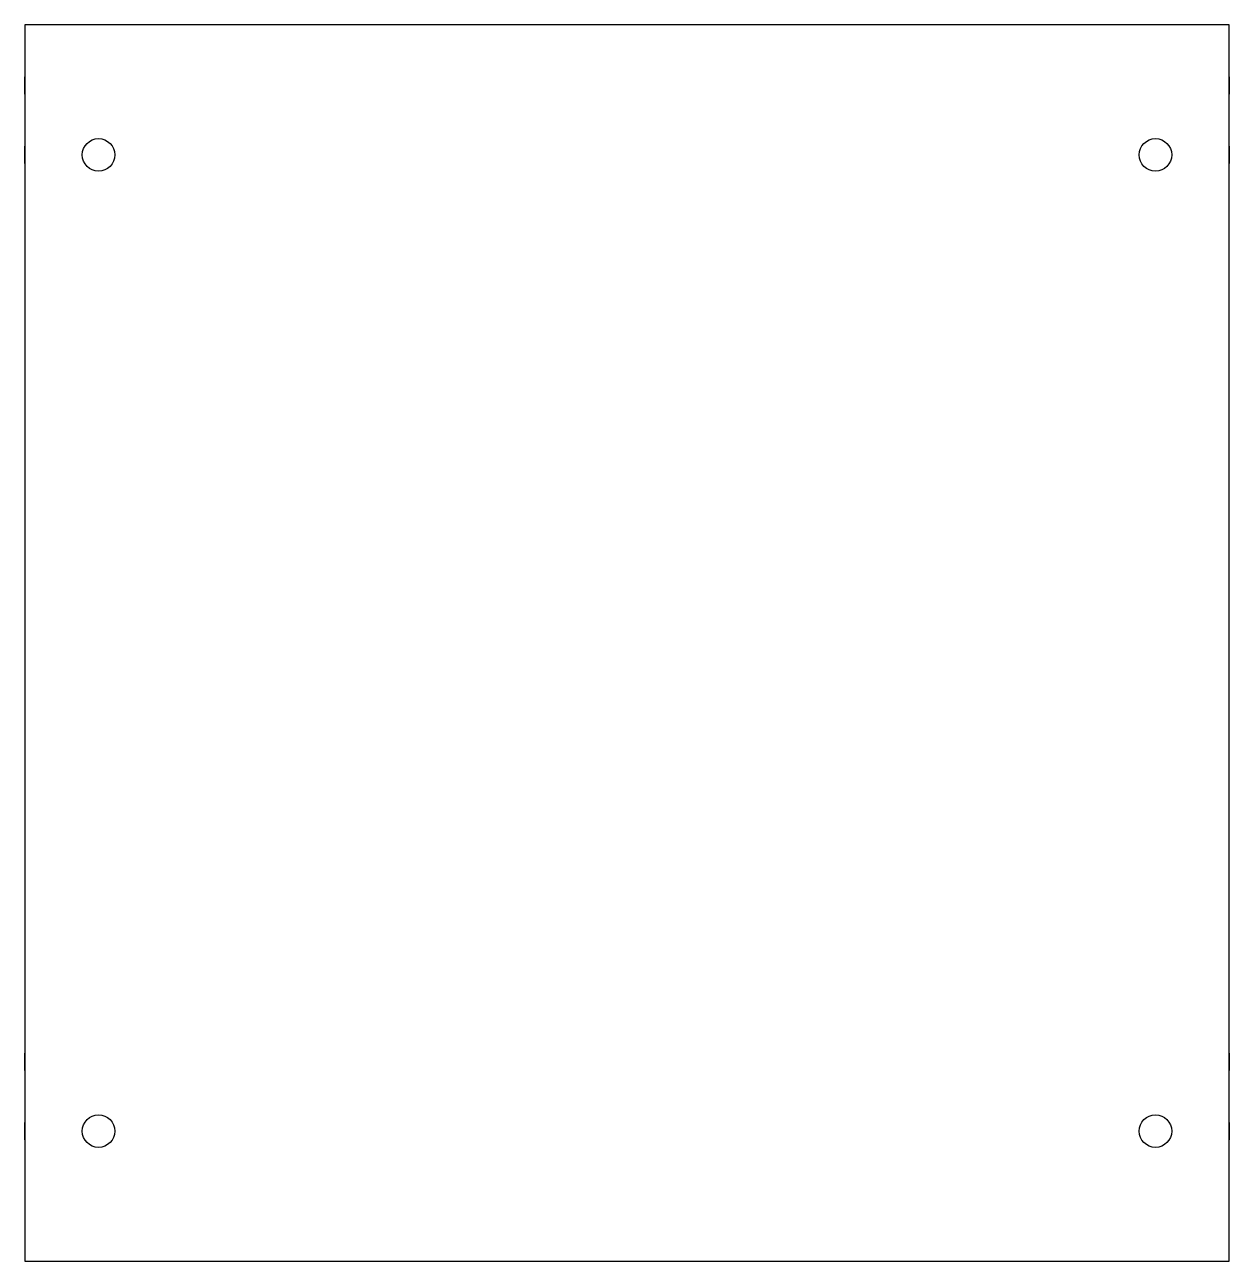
# Model space of a CAD drawing. Extents: x 0 to 555, y 0 to 570.
import ezdxf

# ---------------------------------------------------------------- set-up
doc = ezdxf.new("R2010")
doc.units = 0

msp = doc.modelspace()

# ---------------------------------------------------------------- linework, layer by layer
at = {"layer": 'EDGE.DRILL_D8.0_P21.5', "color": 4, "extrusion": (1, 0, 0)}
for centre in [(541.999, -9.5), (91.999, -9.5)]:
    msp.add_circle(centre, 4, dxfattribs=at)
at = {"layer": 'EDGE.DRILL_D8.0_P21.5', "color": 4, "extrusion": (-1, 0, 0)}
for centre in [(-541.999, -9.5, -554.998), (-91.999, -9.5, -554.998)]:
    msp.add_circle(centre, 4, dxfattribs=at)
at = {"layer": 'EDGE.DRILL_D8.0_P28.0', "color": 4, "extrusion": (1, 0, 0)}
for centre in [(509.999, -9.5), (59.999, -9.5)]:
    msp.add_circle(centre, 4, dxfattribs=at)
at = {"layer": 'EDGE.DRILL_D8.0_P28.0', "color": 4, "extrusion": (-1, 0, 0)}
for centre in [(-509.999, -9.5, -554.998), (-59.999, -9.5, -554.998)]:
    msp.add_circle(centre, 4, dxfattribs=at)
at = {"layer": 'OUTLINE_T22.5_F1', "color": 1}
msp.add_lwpolyline([(0, 569.998), (0, 0), (554.998, 0), (554.998, 569.998)], close=True, dxfattribs=at)
at = {"layer": 'PANEL_Egger22mm', "color": 2}
msp.add_lwpolyline([(0, 0), (554.998, 0), (554.998, 569.998), (0, 569.998)], close=True, dxfattribs=at)
at = {"layer": 'V.DRILL_D15.0_P14.0_F1', "color": 5}
for centre in [(33.999, 509.999), (520.999, 509.999), (33.999, 59.999), (520.999, 59.999)]:
    msp.add_circle(centre, 7.5, dxfattribs=at)

doc.saveas('drawing.dxf')
